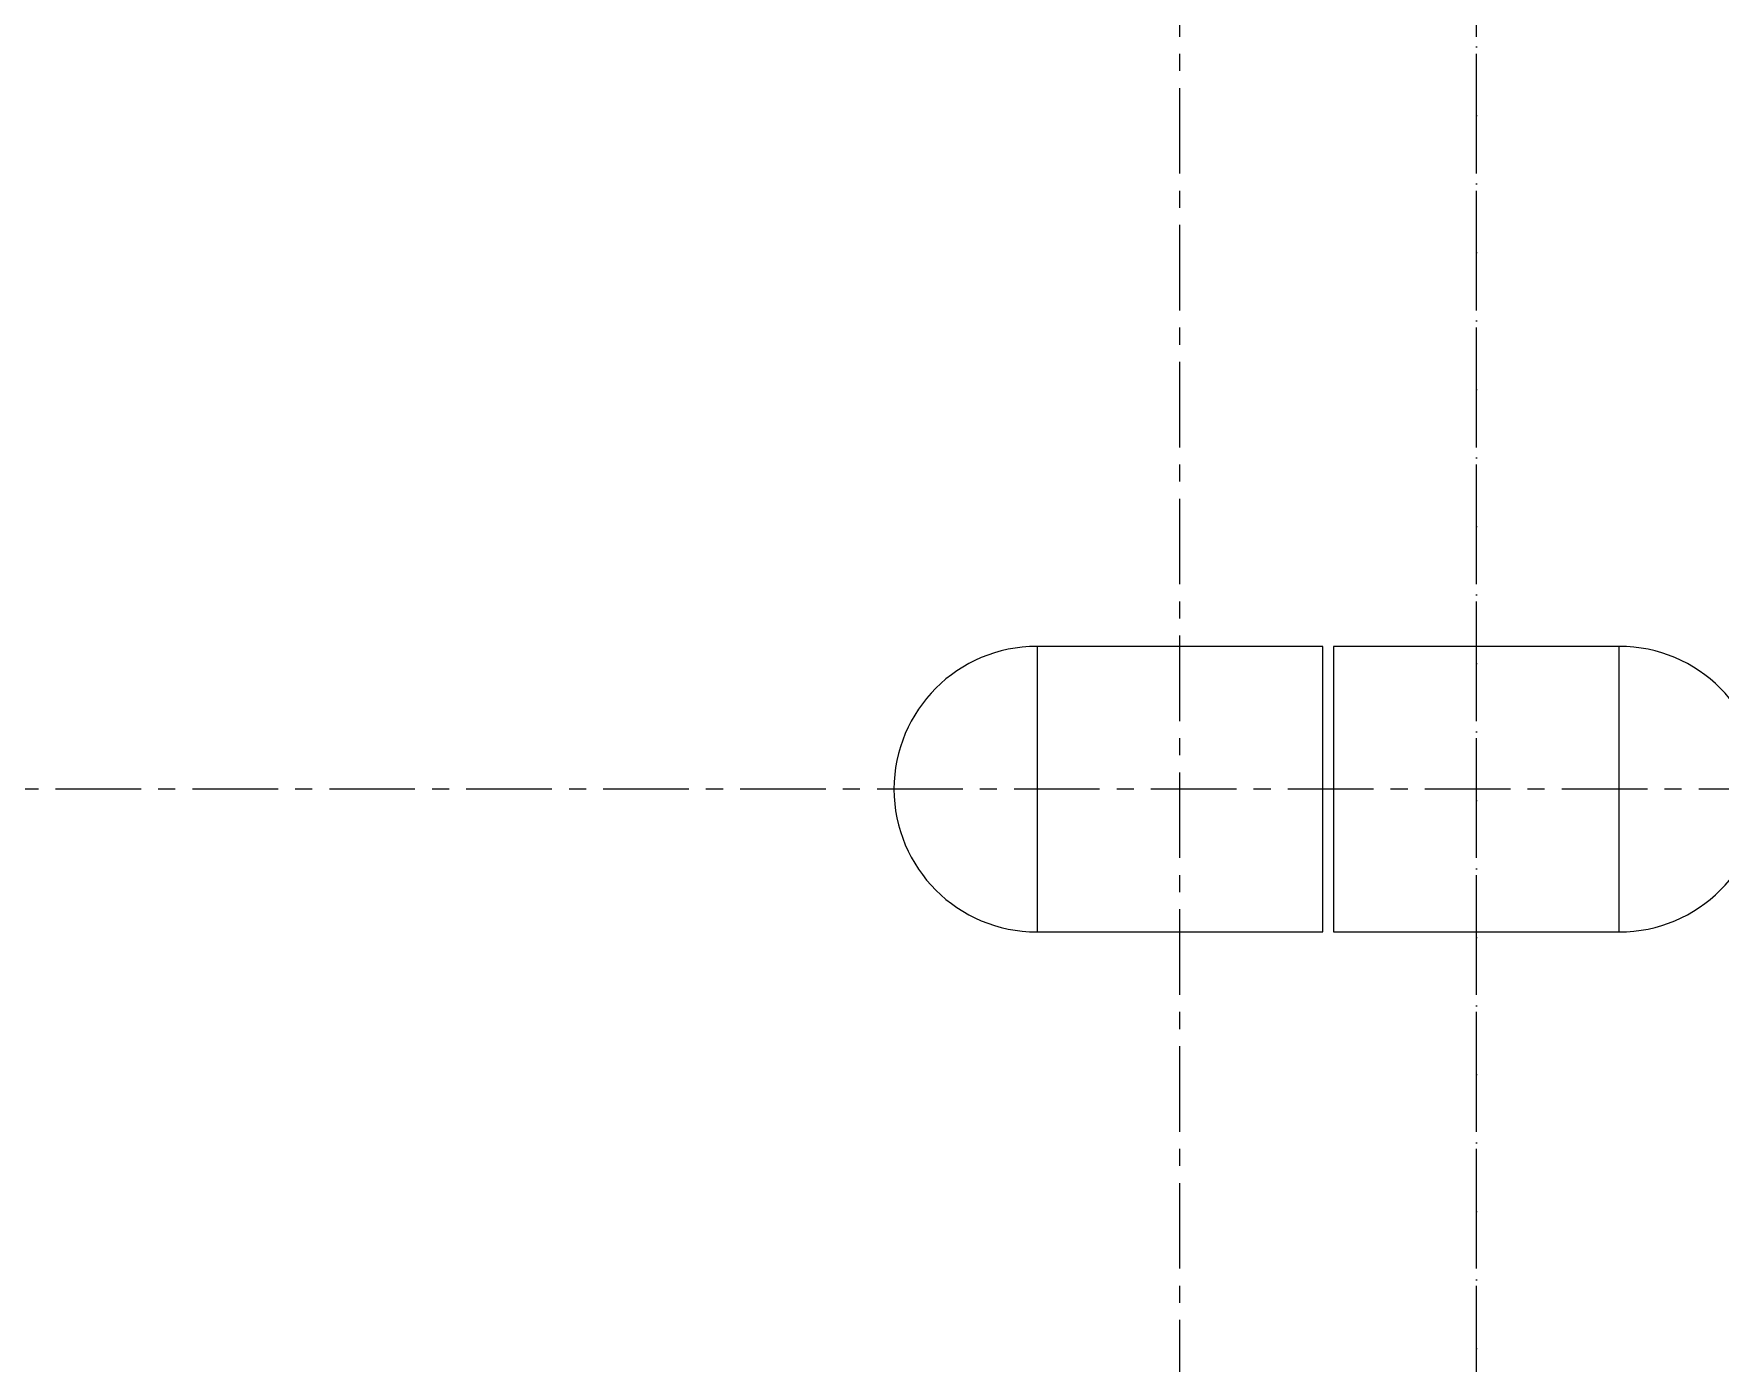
# Model space of a CAD drawing. Header units: millimetres. Extents: x 26027 to 581921, y 7230 to 233891.
# Drawn here: x 478123 to 481251, y 134080 to 136547 of the extents above; entities that cross this region are included whole.
import ezdxf

# ---------------------------------------------------------------- set-up
doc = ezdxf.new("R2010")
doc.units = ezdxf.units.MM
doc.header["$LTSCALE"] = 5
doc.linetypes.add('CENTER', pattern=[50.8, 31.75, -6.35, 6.35, -6.35])
doc.linetypes.add('DASHDOT', pattern=[25.4, 12.7, -6.35, 0, -6.35])
doc.layers.add('axes', color=252, linetype='Continuous')
doc.layers.add('Structure', color=252, linetype='Continuous', lineweight=5)
doc.layers.add('Walls', color=252, linetype='Continuous', lineweight=5)

msp = doc.modelspace()

# ---------------------------------------------------------------- linework, layer by layer
at = {"layer": 'axes', "linetype": 'CENTER', "lineweight": 0}
for p, q in [((480248.8, 120285.6, 0), (480248.8, 230811.1, 0)), ((480798.8, 120285.6, 0), (480798.8, 230811.1, 0)), ((580937.8, 135145.3, 2.4), (448568.3, 135145.3, 2.4))]:
    msp.add_line(p, q, dxfattribs=at)
at = {"layer": 'axes', "linetype": 'DASHDOT'}
msp.add_line((480798.8, 120285.6, 0), (480798.8, 230811.1, 0), dxfattribs=at)
at = {"layer": 'Structure', "elevation": 0}
for points in [[(479983.8, 134880.3), (480513.8, 134880.3), (480513.8, 135410.3), (479983.8, 135410.3)], [(480533.8, 134880.3), (481063.8, 134880.3), (481063.8, 135410.3), (480533.8, 135410.3)]]:
    msp.add_lwpolyline(points, close=True, dxfattribs=at)
at = {"layer": 'Walls'}
for centre, start, end in [((479983.4, 135145.3, 0), 90, 270), ((481063.8, 135145.3, 0), 270, 90)]:
    msp.add_arc(centre, 265, start, end, dxfattribs=at)

doc.saveas('drawing.dxf')
